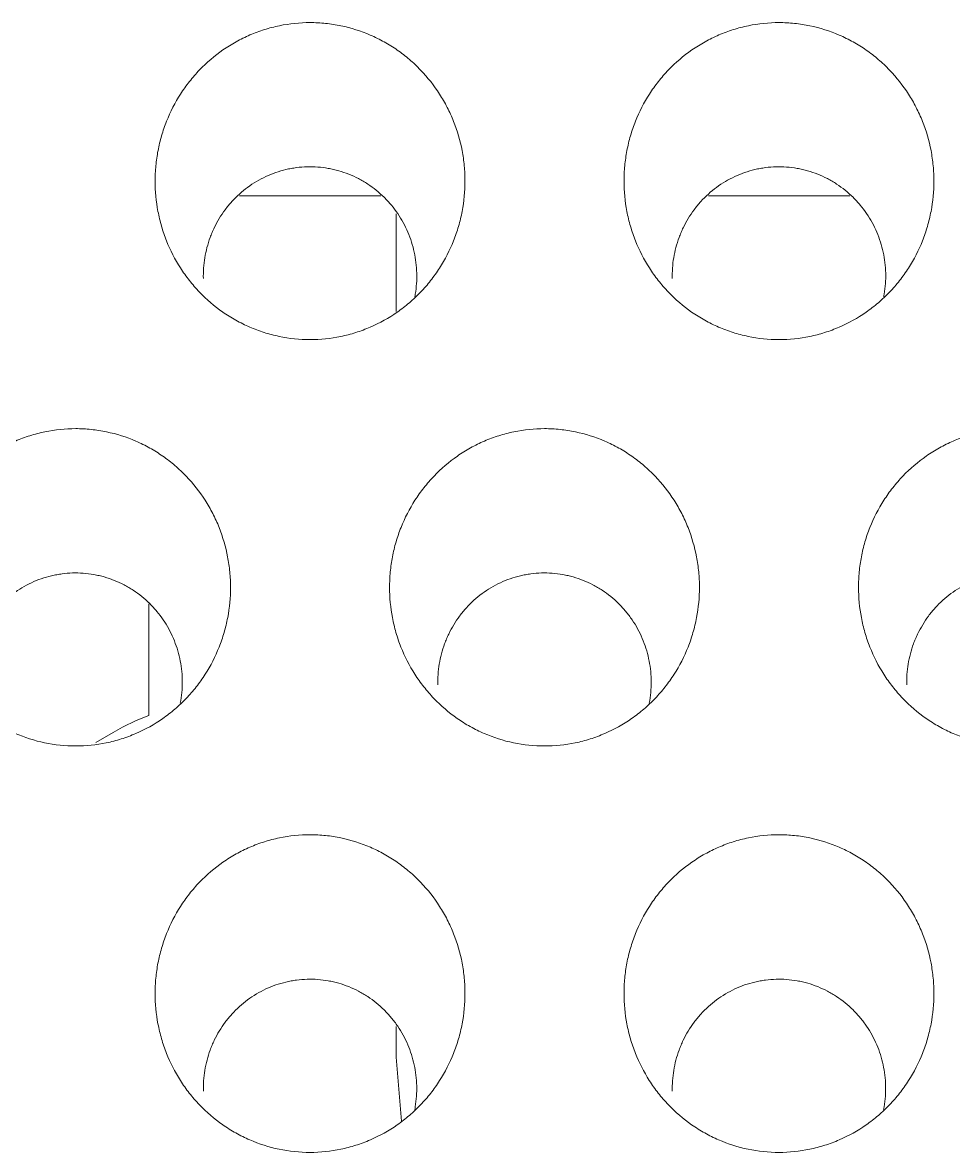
# Model space of a CAD drawing. Header units: inches. Extents: x 3778 to 56227, y -16914 to 35091.
# Drawn here: x 43040.71 to 43046.64, y -12648.33 to -12641.14 of the extents above; entities that cross this region are included whole.
import ezdxf

# ---------------------------------------------------------------- set-up
doc = ezdxf.new("R2010")
doc.units = ezdxf.units.IN
doc.header["$LTSCALE"] = 100
doc.header["$MEASUREMENT"] = 0
doc.layers.add('2-con', color=2, linetype='Continuous')
doc.layers.add('mark-B', color=2, linetype='Continuous', lineweight=20)

# ---------------------------------------------------------------- blocks, each defined once
blk = doc.blocks.new('무풍1WAY 대형')
at = {"layer": 'mark-B'}
for p, q in [((-359.0754, -430.819), (-359.0419, -431.2268)), ((-359.0419, -431.2268), (-359.0419, -431.4234)), ((-357.2387, -433.2948), (-357.128, -433.2305)), ((-357.4656, -433.4028), (-357.4656, -434.113)), ((-359.0419, -435.9761), (-359.0419, -436.5975))]:
    blk.add_line(p, q, dxfattribs=at)
blk.add_ellipse((-357.2126, -433.0697), major_axis=(-0.4878, -0.3363), ratio=0.297438, start_param=0.835702, end_param=1.316183, dxfattribs=at)
for points, knots in [([(-361.4808, -430.621), (-361.5473, -430.621), (-361.6126, -430.6278), (-361.7088, -430.6478), (-361.7406, -430.6561), (-361.7879, -430.671), (-361.8036, -430.6764), (-361.8346, -430.688), (-361.8498, -430.6942), (-361.9252, -430.7268), (-361.9822, -430.7587), (-362.0631, -430.815), (-362.0893, -430.8354), (-362.1392, -430.8781), (-362.1866, -430.923), (-362.2293, -430.9722), (-362.2595, -431.0107), (-362.2693, -431.0238), (-362.2883, -431.0505), (-362.2975, -431.0641), (-362.3418, -431.1333), (-362.3713, -431.1912), (-362.4072, -431.2817), (-362.4178, -431.3125), (-362.4315, -431.3595), (-362.4357, -431.3754), (-362.4433, -431.4073), (-362.4467, -431.4232), (-362.4619, -431.5031), (-362.468, -431.5675), (-362.468, -431.6487), (-362.4676, -431.6649), (-362.4661, -431.6975), (-362.4649, -431.7139), (-362.4603, -431.7628), (-362.4557, -431.795), (-362.4375, -431.8905), (-362.4194, -431.9527), (-362.3834, -432.0436), (-362.3697, -432.0737), (-362.34, -432.1318), (-362.3238, -432.16), (-362.2713, -432.242), (-362.2311, -432.2932), (-362.1742, -432.3527), (-362.1625, -432.3643), (-362.1386, -432.3868), (-362.1021, -432.4197), (-362.0377, -432.4696), (-361.9824, -432.5043), (-361.9394, -432.5283), (-361.9248, -432.536), (-361.8952, -432.5506), (-361.8801, -432.5576), (-361.8045, -432.5903), (-361.7421, -432.6101), (-361.6458, -432.6302), (-361.6132, -432.6353), (-361.5471, -432.6421), (-361.5142, -432.6438), (-361.4157, -432.6439), (-361.3505, -432.6373), (-361.2695, -432.6206), (-361.2533, -432.6168), (-361.2213, -432.6084), (-361.1738, -432.5947), (-361.0971, -432.5661), (-361.0383, -432.5372), (-360.9809, -432.5052), (-360.9527, -432.4876), (-360.8717, -432.4312), (-360.8222, -432.3888), (-360.7656, -432.3299), (-360.7546, -432.3178), (-360.7331, -432.293), (-360.7225, -432.2803), (-360.692, -432.2416), (-360.6731, -432.2149), (-360.6205, -432.1328), (-360.5908, -432.075), (-360.5605, -431.9989), (-360.5548, -431.9835), (-360.5442, -431.9525), (-360.5295, -431.9059), (-360.5105, -431.8271), (-360.5014, -431.7629), (-360.4968, -431.7144), (-360.4956, -431.6982), (-360.4941, -431.6655), (-360.4937, -431.6491), (-360.4937, -431.5674), (-360.4998, -431.5029), (-360.5179, -431.4075), (-360.5255, -431.3759), (-360.5391, -431.3288), (-360.5441, -431.3132), (-360.5547, -431.2822), (-360.5603, -431.2668), (-360.5904, -431.1911), (-360.6199, -431.1334), (-360.6724, -431.0511), (-360.6913, -431.0245), (-360.732, -430.9726), (-360.7535, -430.9479), (-360.8211, -430.8772), (-360.8705, -430.8347), (-360.9377, -430.7877), (-360.9515, -430.7786), (-360.9795, -430.761), (-360.9937, -430.7526), (-361.0368, -430.7285), (-361.0661, -430.714), (-361.1561, -430.675), (-361.2186, -430.655), (-361.3486, -430.6278), (-361.4144, -430.621), (-361.4808, -430.621)], [0, 0, 0, 0, 0.03125, 0.03125, 0.046875, 0.046875, 0.054687, 0.054687, 0.0625, 0.0625, 0.09375, 0.09375, 0.109375, 0.109375, 0.125, 0.140625, 0.140625, 0.148437, 0.148437, 0.15625, 0.15625, 0.1875, 0.1875, 0.203125, 0.203125, 0.210937, 0.210937, 0.21875, 0.21875, 0.25, 0.25, 0.257812, 0.257812, 0.265625, 0.265625, 0.28125, 0.28125, 0.3125, 0.3125, 0.328125, 0.328125, 0.34375, 0.34375, 0.375, 0.375, 0.382812, 0.382812, 0.390625, 0.40625, 0.421875, 0.421875, 0.429687, 0.429687, 0.4375, 0.4375, 0.46875, 0.46875, 0.484375, 0.484375, 0.5, 0.5, 0.53125, 0.53125, 0.539062, 0.539062, 0.546875, 0.5625, 0.578125, 0.578125, 0.59375, 0.59375, 0.625, 0.625, 0.632812, 0.632812, 0.640625, 0.640625, 0.65625, 0.65625, 0.6875, 0.6875, 0.695312, 0.695312, 0.703125, 0.71875, 0.734375, 0.734375, 0.742187, 0.742187, 0.75, 0.75, 0.78125, 0.78125, 0.796875, 0.796875, 0.804687, 0.804687, 0.8125, 0.8125, 0.84375, 0.84375, 0.859375, 0.859375, 0.875, 0.875, 0.90625, 0.90625, 0.914062, 0.914062, 0.921875, 0.921875, 0.9375, 0.9375, 0.96875, 0.96875, 1, 1, 1, 1]), ([(-358.4933, -430.621), (-358.5597, -430.621), (-358.625, -430.6278), (-358.7213, -430.6478), (-358.7531, -430.6561), (-358.8003, -430.671), (-358.816, -430.6764), (-358.847, -430.688), (-358.8623, -430.6942), (-358.9376, -430.7268), (-358.9947, -430.7587), (-359.0755, -430.815), (-359.1018, -430.8354), (-359.1516, -430.8781), (-359.199, -430.923), (-359.2417, -430.9722), (-359.272, -431.0107), (-359.2818, -431.0238), (-359.3007, -431.0505), (-359.31, -431.0641), (-359.3542, -431.1333), (-359.3838, -431.1912), (-359.4197, -431.2817), (-359.4302, -431.3125), (-359.4439, -431.3595), (-359.4481, -431.3754), (-359.4558, -431.4073), (-359.4592, -431.4232), (-359.4744, -431.5031), (-359.4804, -431.5675), (-359.4804, -431.6487), (-359.4801, -431.6649), (-359.4785, -431.6975), (-359.4774, -431.7139), (-359.4728, -431.7628), (-359.4682, -431.795), (-359.4499, -431.8905), (-359.4319, -431.9527), (-359.3958, -432.0436), (-359.3822, -432.0737), (-359.3524, -432.1318), (-359.3362, -432.16), (-359.2837, -432.242), (-359.2436, -432.2932), (-359.1866, -432.3527), (-359.1749, -432.3643), (-359.1511, -432.3868), (-359.1146, -432.4197), (-359.0502, -432.4696), (-358.9948, -432.5043), (-358.9519, -432.5283), (-358.9373, -432.536), (-358.9076, -432.5506), (-358.8926, -432.5576), (-358.8169, -432.5903), (-358.7546, -432.6101), (-358.6583, -432.6302), (-358.6257, -432.6353), (-358.5596, -432.6421), (-358.5267, -432.6438), (-358.4282, -432.6439), (-358.363, -432.6373), (-358.282, -432.6206), (-358.2658, -432.6168), (-358.2338, -432.6084), (-358.1863, -432.5947), (-358.1095, -432.5661), (-358.0508, -432.5372), (-357.9933, -432.5052), (-357.9651, -432.4876), (-357.8842, -432.4312), (-357.8347, -432.3888), (-357.7781, -432.3299), (-357.767, -432.3178), (-357.7455, -432.293), (-357.735, -432.2803), (-357.7045, -432.2416), (-357.6856, -432.2149), (-357.6329, -432.1328), (-357.6032, -432.075), (-357.573, -431.9989), (-357.5673, -431.9835), (-357.5567, -431.9525), (-357.5419, -431.9059), (-357.523, -431.8271), (-357.5138, -431.7629), (-357.5092, -431.7144), (-357.5081, -431.6982), (-357.5065, -431.6655), (-357.5061, -431.6491), (-357.5061, -431.5674), (-357.5122, -431.5029), (-357.5304, -431.4075), (-357.5379, -431.3759), (-357.5516, -431.3288), (-357.5565, -431.3132), (-357.5671, -431.2822), (-357.5728, -431.2668), (-357.6028, -431.1911), (-357.6324, -431.1334), (-357.6849, -431.0511), (-357.7038, -431.0245), (-357.7445, -430.9726), (-357.766, -430.9479), (-357.8336, -430.8772), (-357.883, -430.8347), (-357.9502, -430.7877), (-357.9639, -430.7786), (-357.9919, -430.761), (-358.0062, -430.7526), (-358.0492, -430.7285), (-358.0786, -430.714), (-358.1685, -430.675), (-358.231, -430.655), (-358.3611, -430.6278), (-358.4268, -430.621), (-358.4933, -430.621)], [0, 0, 0, 0, 0.03125, 0.03125, 0.046875, 0.046875, 0.054688, 0.054688, 0.0625, 0.0625, 0.09375, 0.09375, 0.109375, 0.109375, 0.125, 0.140625, 0.140625, 0.148438, 0.148438, 0.15625, 0.15625, 0.1875, 0.1875, 0.203125, 0.203125, 0.210938, 0.210938, 0.21875, 0.21875, 0.25, 0.25, 0.257813, 0.257813, 0.265625, 0.265625, 0.28125, 0.28125, 0.3125, 0.3125, 0.328125, 0.328125, 0.34375, 0.34375, 0.375, 0.375, 0.382813, 0.382813, 0.390625, 0.40625, 0.421875, 0.421875, 0.429688, 0.429688, 0.4375, 0.4375, 0.46875, 0.46875, 0.484375, 0.484375, 0.5, 0.5, 0.53125, 0.53125, 0.539063, 0.539063, 0.546875, 0.5625, 0.578125, 0.578125, 0.59375, 0.59375, 0.625, 0.625, 0.632813, 0.632813, 0.640625, 0.640625, 0.65625, 0.65625, 0.6875, 0.6875, 0.695313, 0.695313, 0.703125, 0.71875, 0.734375, 0.734375, 0.742188, 0.742188, 0.75, 0.75, 0.78125, 0.78125, 0.796875, 0.796875, 0.804688, 0.804688, 0.8125, 0.8125, 0.84375, 0.84375, 0.859375, 0.859375, 0.875, 0.875, 0.90625, 0.90625, 0.914063, 0.914063, 0.921875, 0.921875, 0.9375, 0.9375, 0.96875, 0.96875, 1, 1, 1, 1]), ([(-362.1479, -430.8933), (-362.1491, -430.8995), (-362.1502, -430.9057), (-362.1584, -430.956), (-362.1615, -431.0004), (-362.1598, -431.0678), (-362.1581, -431.0904), (-362.1528, -431.1349), (-362.1491, -431.157), (-362.1349, -431.2224), (-362.1213, -431.2651), (-362.0858, -431.3483), (-362.0643, -431.3876), (-362.0266, -431.4432), (-362.0131, -431.4612), (-361.9914, -431.4873), (-361.984, -431.4959), (-361.9687, -431.5126), (-361.9608, -431.5207), (-361.9207, -431.5604), (-361.8858, -431.5887), (-361.8386, -431.6197), (-361.829, -431.6257), (-361.8094, -431.6372), (-361.7994, -431.6428), (-361.7692, -431.6585), (-361.7281, -431.6774), (-361.6748, -431.6956), (-361.6419, -431.7042), (-361.6197, -431.7093), (-361.6085, -431.7116), (-361.5523, -431.7216), (-361.5072, -431.7249), (-361.4395, -431.723), (-361.4169, -431.7212), (-361.383, -431.7167), (-361.3716, -431.7149), (-361.3493, -431.7108), (-361.3382, -431.7085), (-361.2831, -431.6954), (-361.2406, -431.6806), (-361.179, -431.6519), (-361.1588, -431.6412), (-361.1198, -431.618), (-361.1011, -431.6055), (-361.0469, -431.5655), (-361.0136, -431.5354), (-360.9755, -431.4934), (-360.9681, -431.4848), (-360.9537, -431.4674), (-360.9468, -431.4585), (-360.9267, -431.4315), (-360.9018, -431.3943), (-360.8753, -431.3452), (-360.8614, -431.3144), (-360.8526, -431.2937), (-360.8485, -431.2831), (-360.8291, -431.2303), (-360.8066, -431.1442), (-360.8002, -431.0554), (-360.8013, -431.0102)], [0, 0, 0, 0, 0.008227, 0.008227, 0.066566, 0.066566, 0.095736, 0.095736, 0.124906, 0.124906, 0.183246, 0.183246, 0.241585, 0.241585, 0.270755, 0.270755, 0.28534, 0.28534, 0.299925, 0.299925, 0.358264, 0.358264, 0.372849, 0.372849, 0.387434, 0.387434, 0.416604, 0.445774, 0.460359, 0.460359, 0.474944, 0.474944, 0.533283, 0.533283, 0.562453, 0.562453, 0.577038, 0.577038, 0.591623, 0.591623, 0.649962, 0.649962, 0.679132, 0.679132, 0.708302, 0.708302, 0.766642, 0.766642, 0.781226, 0.781226, 0.795811, 0.795811, 0.824981, 0.854151, 0.868736, 0.868736, 0.883321, 0.883321, 0.94166, 1, 1, 1, 1]), ([(-359.1603, -430.8933), (-359.1615, -430.8995), (-359.1626, -430.9057), (-359.1709, -430.956), (-359.1739, -431.0004), (-359.1722, -431.0678), (-359.1706, -431.0904), (-359.1652, -431.1349), (-359.1615, -431.157), (-359.1473, -431.2224), (-359.1338, -431.2651), (-359.0982, -431.3483), (-359.0767, -431.3876), (-359.039, -431.4432), (-359.0255, -431.4612), (-359.0039, -431.4873), (-358.9964, -431.4959), (-358.9811, -431.5126), (-358.9733, -431.5207), (-358.9332, -431.5604), (-358.8983, -431.5887), (-358.8511, -431.6197), (-358.8414, -431.6257), (-358.8218, -431.6372), (-358.8118, -431.6428), (-358.7816, -431.6585), (-358.7406, -431.6774), (-358.6872, -431.6956), (-358.6543, -431.7042), (-358.6322, -431.7093), (-358.621, -431.7116), (-358.5647, -431.7216), (-358.5197, -431.7249), (-358.4519, -431.723), (-358.4293, -431.7212), (-358.3954, -431.7167), (-358.3841, -431.7149), (-358.3617, -431.7108), (-358.3506, -431.7085), (-358.2956, -431.6954), (-358.2531, -431.6806), (-358.1915, -431.6519), (-358.1712, -431.6412), (-358.1323, -431.618), (-358.1135, -431.6055), (-358.0594, -431.5655), (-358.0261, -431.5354), (-357.988, -431.4934), (-357.9805, -431.4848), (-357.9662, -431.4674), (-357.9593, -431.4585), (-357.9392, -431.4315), (-357.9143, -431.3943), (-357.8877, -431.3452), (-357.8738, -431.3144), (-357.8651, -431.2937), (-357.8609, -431.2831), (-357.8415, -431.2303), (-357.819, -431.1442), (-357.8127, -431.0554), (-357.8137, -431.0102)], [0, 0, 0, 0, 0.008227, 0.008227, 0.066566, 0.066566, 0.095736, 0.095736, 0.124906, 0.124906, 0.183246, 0.183246, 0.241585, 0.241585, 0.270755, 0.270755, 0.28534, 0.28534, 0.299925, 0.299925, 0.358264, 0.358264, 0.372849, 0.372849, 0.387434, 0.387434, 0.416604, 0.445774, 0.460359, 0.460359, 0.474944, 0.474944, 0.533283, 0.533283, 0.562453, 0.562453, 0.577038, 0.577038, 0.591623, 0.591623, 0.649962, 0.649962, 0.679132, 0.679132, 0.708302, 0.708302, 0.766642, 0.766642, 0.781226, 0.781226, 0.795811, 0.795811, 0.824981, 0.854151, 0.868736, 0.868736, 0.883321, 0.883321, 0.94166, 1, 1, 1, 1]), ([(-362.9746, -433.2088), (-363.041, -433.2088), (-363.1063, -433.2156), (-363.2025, -433.2355), (-363.2343, -433.2438), (-363.2815, -433.2587), (-363.2973, -433.2641), (-363.3282, -433.2757), (-363.3435, -433.2819), (-363.4188, -433.3144), (-363.4759, -433.3462), (-363.5567, -433.4025), (-363.5829, -433.4228), (-363.6328, -433.4655), (-363.6802, -433.5104), (-363.7229, -433.5595), (-363.7532, -433.5979), (-363.763, -433.611), (-363.7819, -433.6377), (-363.7912, -433.6513), (-363.8355, -433.7204), (-363.865, -433.7783), (-363.9009, -433.8687), (-363.9115, -433.8994), (-363.9252, -433.9465), (-363.9294, -433.9623), (-363.937, -433.9941), (-363.9405, -434.0101), (-363.9557, -434.0899), (-363.9617, -434.1543), (-363.9617, -434.2354), (-363.9614, -434.2516), (-363.9598, -434.2842), (-363.9587, -434.3005), (-363.954, -434.3494), (-363.9494, -434.3816), (-363.9312, -434.477), (-363.9132, -434.5391), (-363.8771, -434.63), (-363.8634, -434.6601), (-363.8336, -434.7181), (-363.8174, -434.7463), (-363.7649, -434.8281), (-363.7248, -434.8793), (-363.6678, -434.9387), (-363.6561, -434.9503), (-363.6323, -434.9729), (-363.5958, -435.0057), (-363.5314, -435.0555), (-363.476, -435.0901), (-363.433, -435.1141), (-363.4185, -435.1218), (-363.3888, -435.1364), (-363.3738, -435.1434), (-363.2982, -435.1761), (-363.2358, -435.1958), (-363.1395, -435.2159), (-363.107, -435.2209), (-363.0409, -435.2278), (-363.008, -435.2295), (-362.9095, -435.2295), (-362.8443, -435.2229), (-362.7634, -435.2062), (-362.7472, -435.2025), (-362.7152, -435.1941), (-362.6677, -435.1805), (-362.591, -435.1519), (-362.5322, -435.123), (-362.4748, -435.0911), (-362.4466, -435.0735), (-362.3657, -435.0172), (-362.3161, -434.9748), (-362.2595, -434.916), (-362.2485, -434.9039), (-362.227, -434.8792), (-362.2164, -434.8665), (-362.1859, -434.8278), (-362.167, -434.8012), (-362.1143, -434.7191), (-362.0846, -434.6613), (-362.0544, -434.5853), (-362.0487, -434.5699), (-362.0381, -434.539), (-362.0233, -434.4924), (-362.0044, -434.4136), (-361.9952, -434.3496), (-361.9906, -434.3011), (-361.9894, -434.2848), (-361.9879, -434.2522), (-361.9875, -434.2358), (-361.9875, -434.1541), (-361.9936, -434.0897), (-362.0117, -433.9944), (-362.0193, -433.9628), (-362.0329, -433.9158), (-362.0379, -433.9001), (-362.0485, -433.8691), (-362.0542, -433.8538), (-362.0842, -433.7782), (-362.1138, -433.7205), (-362.1663, -433.6384), (-362.1852, -433.6117), (-362.2259, -433.5599), (-362.2474, -433.5352), (-362.3151, -433.4646), (-362.3644, -433.4222), (-362.4317, -433.3752), (-362.4454, -433.3661), (-362.4734, -433.3486), (-362.4876, -433.3402), (-362.5307, -433.3161), (-362.56, -433.3016), (-362.65, -433.2627), (-362.7124, -433.2427), (-362.8424, -433.2156), (-362.9082, -433.2088), (-362.9746, -433.2088)], [0, 0, 0, 0, 0.03125, 0.03125, 0.046875, 0.046875, 0.054688, 0.054688, 0.0625, 0.0625, 0.09375, 0.09375, 0.109375, 0.109375, 0.125, 0.140625, 0.140625, 0.148438, 0.148438, 0.15625, 0.15625, 0.1875, 0.1875, 0.203125, 0.203125, 0.210938, 0.210938, 0.21875, 0.21875, 0.25, 0.25, 0.257813, 0.257813, 0.265625, 0.265625, 0.28125, 0.28125, 0.3125, 0.3125, 0.328125, 0.328125, 0.34375, 0.34375, 0.375, 0.375, 0.382813, 0.382813, 0.390625, 0.40625, 0.421875, 0.421875, 0.429688, 0.429688, 0.4375, 0.4375, 0.46875, 0.46875, 0.484375, 0.484375, 0.5, 0.5, 0.53125, 0.53125, 0.539063, 0.539063, 0.546875, 0.5625, 0.578125, 0.578125, 0.59375, 0.59375, 0.625, 0.625, 0.632813, 0.632813, 0.640625, 0.640625, 0.65625, 0.65625, 0.6875, 0.6875, 0.695313, 0.695313, 0.703125, 0.71875, 0.734375, 0.734375, 0.742188, 0.742188, 0.75, 0.75, 0.78125, 0.78125, 0.796875, 0.796875, 0.804688, 0.804688, 0.8125, 0.8125, 0.84375, 0.84375, 0.859375, 0.859375, 0.875, 0.875, 0.90625, 0.90625, 0.914063, 0.914063, 0.921875, 0.921875, 0.9375, 0.9375, 0.96875, 0.96875, 1, 1, 1, 1]), ([(-359.9871, -433.2088), (-360.0535, -433.2088), (-360.1188, -433.2156), (-360.215, -433.2355), (-360.2468, -433.2438), (-360.294, -433.2587), (-360.3097, -433.2641), (-360.3407, -433.2757), (-360.3559, -433.2819), (-360.4313, -433.3144), (-360.4883, -433.3462), (-360.5691, -433.4025), (-360.5954, -433.4228), (-360.6452, -433.4655), (-360.6927, -433.5104), (-360.7354, -433.5595), (-360.7656, -433.5979), (-360.7754, -433.611), (-360.7944, -433.6377), (-360.8036, -433.6513), (-360.8479, -433.7204), (-360.8775, -433.7783), (-360.9134, -433.8687), (-360.9239, -433.8994), (-360.9376, -433.9465), (-360.9419, -433.9623), (-360.9495, -433.9941), (-360.9529, -434.0101), (-360.9681, -434.0899), (-360.9742, -434.1543), (-360.9742, -434.2354), (-360.9738, -434.2516), (-360.9723, -434.2842), (-360.9711, -434.3005), (-360.9665, -434.3494), (-360.9619, -434.3816), (-360.9436, -434.477), (-360.9256, -434.5391), (-360.8895, -434.63), (-360.8759, -434.6601), (-360.8461, -434.7181), (-360.8299, -434.7463), (-360.7774, -434.8281), (-360.7372, -434.8793), (-360.6803, -434.9387), (-360.6686, -434.9503), (-360.6447, -434.9729), (-360.6082, -435.0057), (-360.5438, -435.0555), (-360.4885, -435.0901), (-360.4455, -435.1141), (-360.4309, -435.1218), (-360.4013, -435.1364), (-360.3862, -435.1434), (-360.3106, -435.1761), (-360.2483, -435.1958), (-360.152, -435.2159), (-360.1194, -435.2209), (-360.0533, -435.2278), (-360.0204, -435.2295), (-359.922, -435.2295), (-359.8568, -435.2229), (-359.7758, -435.2062), (-359.7596, -435.2025), (-359.7276, -435.1941), (-359.6801, -435.1805), (-359.6034, -435.1519), (-359.5447, -435.123), (-359.4872, -435.0911), (-359.459, -435.0735), (-359.3781, -435.0172), (-359.3286, -434.9748), (-359.272, -434.916), (-359.261, -434.9039), (-359.2394, -434.8792), (-359.2289, -434.8665), (-359.1984, -434.8278), (-359.1794, -434.8012), (-359.1268, -434.7191), (-359.0971, -434.6613), (-359.0668, -434.5853), (-359.0611, -434.5699), (-359.0505, -434.539), (-359.0357, -434.4924), (-359.0168, -434.4136), (-359.0076, -434.3496), (-359.003, -434.3011), (-359.0019, -434.2848), (-359.0003, -434.2522), (-358.9999, -434.2358), (-358.9999, -434.1541), (-359.006, -434.0897), (-359.0242, -433.9944), (-359.0317, -433.9628), (-359.0454, -433.9158), (-359.0503, -433.9001), (-359.061, -433.8691), (-359.0666, -433.8538), (-359.0967, -433.7782), (-359.1262, -433.7205), (-359.1788, -433.6384), (-359.1977, -433.6117), (-359.2384, -433.5599), (-359.2599, -433.5352), (-359.3275, -433.4646), (-359.3769, -433.4222), (-359.4441, -433.3752), (-359.4578, -433.3661), (-359.4859, -433.3486), (-359.5001, -433.3402), (-359.5432, -433.3161), (-359.5725, -433.3016), (-359.6624, -433.2627), (-359.7249, -433.2427), (-359.8549, -433.2156), (-359.9206, -433.2088), (-359.9871, -433.2088)], [0, 0, 0, 0, 0.03125, 0.03125, 0.046875, 0.046875, 0.054687, 0.054687, 0.0625, 0.0625, 0.09375, 0.09375, 0.109375, 0.109375, 0.125, 0.140625, 0.140625, 0.148437, 0.148437, 0.15625, 0.15625, 0.1875, 0.1875, 0.203125, 0.203125, 0.210937, 0.210937, 0.21875, 0.21875, 0.25, 0.25, 0.257812, 0.257812, 0.265625, 0.265625, 0.28125, 0.28125, 0.3125, 0.3125, 0.328125, 0.328125, 0.34375, 0.34375, 0.375, 0.375, 0.382812, 0.382812, 0.390625, 0.40625, 0.421875, 0.421875, 0.429687, 0.429687, 0.4375, 0.4375, 0.46875, 0.46875, 0.484375, 0.484375, 0.5, 0.5, 0.53125, 0.53125, 0.539062, 0.539062, 0.546875, 0.5625, 0.578125, 0.578125, 0.59375, 0.59375, 0.625, 0.625, 0.632812, 0.632812, 0.640625, 0.640625, 0.65625, 0.65625, 0.6875, 0.6875, 0.695312, 0.695312, 0.703125, 0.71875, 0.734375, 0.734375, 0.742187, 0.742187, 0.75, 0.75, 0.78125, 0.78125, 0.796875, 0.796875, 0.804687, 0.804687, 0.8125, 0.8125, 0.84375, 0.84375, 0.859375, 0.859375, 0.875, 0.875, 0.90625, 0.90625, 0.914062, 0.914062, 0.921875, 0.921875, 0.9375, 0.9375, 0.96875, 0.96875, 1, 1, 1, 1]), ([(-356.9995, -433.2088), (-357.0659, -433.2088), (-357.1312, -433.2156), (-357.2274, -433.2355), (-357.2592, -433.2438), (-357.3064, -433.2587), (-357.3222, -433.2641), (-357.3531, -433.2757), (-357.3684, -433.2819), (-357.4437, -433.3144), (-357.5008, -433.3462), (-357.5816, -433.4025), (-357.6078, -433.4228), (-357.6577, -433.4655), (-357.7051, -433.5104), (-357.7478, -433.5595), (-357.7781, -433.5979), (-357.7879, -433.611), (-357.8069, -433.6377), (-357.8161, -433.6513), (-357.8604, -433.7204), (-357.8899, -433.7783), (-357.9258, -433.8687), (-357.9364, -433.8994), (-357.9501, -433.9465), (-357.9543, -433.9623), (-357.9619, -433.9941), (-357.9654, -434.0101), (-357.9806, -434.0899), (-357.9866, -434.1543), (-357.9866, -434.2354), (-357.9863, -434.2516), (-357.9847, -434.2842), (-357.9836, -434.3005), (-357.9789, -434.3494), (-357.9743, -434.3816), (-357.9561, -434.477), (-357.9381, -434.5391), (-357.902, -434.63), (-357.8883, -434.6601), (-357.8585, -434.7181), (-357.8423, -434.7463), (-357.7898, -434.8281), (-357.7497, -434.8793), (-357.6927, -434.9387), (-357.681, -434.9503), (-357.6572, -434.9729), (-357.6207, -435.0057), (-357.5563, -435.0555), (-357.5009, -435.0901), (-357.4579, -435.1141), (-357.4434, -435.1218), (-357.4137, -435.1364), (-357.3987, -435.1434), (-357.3231, -435.1761), (-357.2607, -435.1958), (-357.1644, -435.2159), (-357.1319, -435.2209), (-357.0658, -435.2278), (-357.0329, -435.2295), (-356.9344, -435.2295), (-356.8692, -435.2229), (-356.7883, -435.2062), (-356.7721, -435.2025), (-356.7401, -435.1941), (-356.6926, -435.1805), (-356.6159, -435.1519), (-356.5571, -435.123), (-356.4997, -435.0911), (-356.4715, -435.0735), (-356.3906, -435.0172), (-356.341, -434.9748), (-356.2845, -434.916), (-356.2734, -434.9039), (-356.2519, -434.8792), (-356.2413, -434.8665), (-356.2108, -434.8278), (-356.1919, -434.8012), (-356.1392, -434.7191), (-356.1096, -434.6613), (-356.0793, -434.5853), (-356.0736, -434.5699), (-356.063, -434.539), (-356.0482, -434.4924), (-356.0293, -434.4136), (-356.0201, -434.3496), (-356.0155, -434.3011), (-356.0143, -434.2848), (-356.0128, -434.2522), (-356.0124, -434.2358), (-356.0124, -434.1541), (-356.0185, -434.0897), (-356.0366, -433.9944), (-356.0442, -433.9628), (-356.0578, -433.9158), (-356.0628, -433.9001), (-356.0734, -433.8691), (-356.0791, -433.8538), (-356.1091, -433.7782), (-356.1387, -433.7205), (-356.1912, -433.6384), (-356.2101, -433.6117), (-356.2509, -433.5599), (-356.2723, -433.5352), (-356.34, -433.4646), (-356.3893, -433.4222), (-356.4566, -433.3752), (-356.4703, -433.3661), (-356.4983, -433.3486), (-356.5125, -433.3402), (-356.5556, -433.3161), (-356.585, -433.3016), (-356.6749, -433.2627), (-356.7373, -433.2427), (-356.8673, -433.2156), (-356.9331, -433.2088), (-356.9995, -433.2088)], [0, 0, 0, 0, 0.03125, 0.03125, 0.046875, 0.046875, 0.054687, 0.054687, 0.0625, 0.0625, 0.09375, 0.09375, 0.109375, 0.109375, 0.125, 0.140625, 0.140625, 0.148437, 0.148437, 0.15625, 0.15625, 0.1875, 0.1875, 0.203125, 0.203125, 0.210937, 0.210937, 0.21875, 0.21875, 0.25, 0.25, 0.257812, 0.257812, 0.265625, 0.265625, 0.28125, 0.28125, 0.3125, 0.3125, 0.328125, 0.328125, 0.34375, 0.34375, 0.375, 0.375, 0.382812, 0.382812, 0.390625, 0.40625, 0.421875, 0.421875, 0.429687, 0.429687, 0.4375, 0.4375, 0.46875, 0.46875, 0.484375, 0.484375, 0.5, 0.5, 0.53125, 0.53125, 0.539062, 0.539062, 0.546875, 0.5625, 0.578125, 0.578125, 0.59375, 0.59375, 0.625, 0.625, 0.632812, 0.632812, 0.640625, 0.640625, 0.65625, 0.65625, 0.6875, 0.6875, 0.695312, 0.695312, 0.703125, 0.71875, 0.734375, 0.734375, 0.742187, 0.742187, 0.75, 0.75, 0.78125, 0.78125, 0.796875, 0.796875, 0.804687, 0.804687, 0.8125, 0.8125, 0.84375, 0.84375, 0.859375, 0.859375, 0.875, 0.875, 0.90625, 0.90625, 0.914062, 0.914062, 0.921875, 0.921875, 0.9375, 0.9375, 0.96875, 0.96875, 1, 1, 1, 1]), ([(-363.6419, -433.481), (-363.643, -433.4871), (-363.6441, -433.4932), (-363.6524, -433.5433), (-363.6554, -433.5878), (-363.6537, -433.6551), (-363.6521, -433.6777), (-363.6467, -433.7222), (-363.643, -433.7442), (-363.6288, -433.8096), (-363.6152, -433.8523), (-363.5796, -433.9354), (-363.5581, -433.9747), (-363.5204, -434.0303), (-363.5069, -434.0483), (-363.4852, -434.0743), (-363.4778, -434.0829), (-363.4624, -434.0996), (-363.4546, -434.1077), (-363.4145, -434.1473), (-363.3796, -434.1756), (-363.3323, -434.2066), (-363.3227, -434.2126), (-363.3031, -434.2241), (-363.2931, -434.2297), (-363.2629, -434.2454), (-363.2218, -434.2642), (-363.1685, -434.2824), (-363.1356, -434.2909), (-363.1134, -434.2961), (-363.1022, -434.2983), (-363.046, -434.3083), (-363.0009, -434.3116), (-362.9332, -434.3097), (-362.9106, -434.3079), (-362.8767, -434.3035), (-362.8654, -434.3017), (-362.843, -434.2976), (-362.8319, -434.2952), (-362.7769, -434.2821), (-362.7344, -434.2674), (-362.6728, -434.2387), (-362.6525, -434.228), (-362.6136, -434.2049), (-362.5948, -434.1924), (-362.5407, -434.1524), (-362.5073, -434.1223), (-362.4692, -434.0804), (-362.4618, -434.0718), (-362.4474, -434.0543), (-362.4405, -434.0455), (-362.4204, -434.0185), (-362.3955, -433.9814), (-362.3689, -433.9323), (-362.355, -433.9015), (-362.3462, -433.8808), (-362.3421, -433.8702), (-362.3227, -433.8174), (-362.3002, -433.7314), (-362.2938, -433.6426), (-362.2949, -433.5975)], [0, 0, 0, 0, 0.00808, 0.00808, 0.066428, 0.066428, 0.095603, 0.095603, 0.124777, 0.124777, 0.183125, 0.183125, 0.241473, 0.241473, 0.270647, 0.270647, 0.285234, 0.285234, 0.299821, 0.299821, 0.35817, 0.35817, 0.372757, 0.372757, 0.387344, 0.387344, 0.416518, 0.445692, 0.460279, 0.460279, 0.474866, 0.474866, 0.533214, 0.533214, 0.562388, 0.562388, 0.576975, 0.576975, 0.591562, 0.591562, 0.649911, 0.649911, 0.679085, 0.679085, 0.708259, 0.708259, 0.766607, 0.766607, 0.781194, 0.781194, 0.795781, 0.795781, 0.824955, 0.854129, 0.868716, 0.868716, 0.883304, 0.883304, 0.941652, 1, 1, 1, 1]), ([(-360.6543, -433.481), (-360.6555, -433.4871), (-360.6566, -433.4932), (-360.6648, -433.5433), (-360.6679, -433.5878), (-360.6662, -433.6551), (-360.6645, -433.6777), (-360.6592, -433.7222), (-360.6554, -433.7442), (-360.6412, -433.8096), (-360.6277, -433.8523), (-360.5921, -433.9354), (-360.5706, -433.9747), (-360.5329, -434.0303), (-360.5194, -434.0483), (-360.4977, -434.0743), (-360.4902, -434.0829), (-360.4749, -434.0996), (-360.467, -434.1077), (-360.4269, -434.1473), (-360.392, -434.1756), (-360.3448, -434.2066), (-360.3352, -434.2126), (-360.3156, -434.2241), (-360.3056, -434.2297), (-360.2754, -434.2454), (-360.2343, -434.2642), (-360.1809, -434.2824), (-360.148, -434.2909), (-360.1259, -434.2961), (-360.1147, -434.2983), (-360.0585, -434.3083), (-360.0134, -434.3116), (-359.9457, -434.3097), (-359.9231, -434.3079), (-359.8892, -434.3035), (-359.8778, -434.3017), (-359.8555, -434.2976), (-359.8444, -434.2952), (-359.7893, -434.2821), (-359.7468, -434.2674), (-359.6852, -434.2387), (-359.665, -434.228), (-359.626, -434.2049), (-359.6073, -434.1924), (-359.5531, -434.1524), (-359.5198, -434.1223), (-359.4817, -434.0804), (-359.4742, -434.0718), (-359.4599, -434.0543), (-359.4529, -434.0455), (-359.4329, -434.0185), (-359.4079, -433.9814), (-359.3813, -433.9323), (-359.3675, -433.9015), (-359.3587, -433.8808), (-359.3545, -433.8702), (-359.3351, -433.8174), (-359.3126, -433.7314), (-359.3063, -433.6426), (-359.3073, -433.5975)], [0, 0, 0, 0, 0.00808, 0.00808, 0.066428, 0.066428, 0.095603, 0.095603, 0.124777, 0.124777, 0.183125, 0.183125, 0.241473, 0.241473, 0.270647, 0.270647, 0.285234, 0.285234, 0.299821, 0.299821, 0.35817, 0.35817, 0.372757, 0.372757, 0.387344, 0.387344, 0.416518, 0.445692, 0.460279, 0.460279, 0.474866, 0.474866, 0.533214, 0.533214, 0.562388, 0.562388, 0.576975, 0.576975, 0.591562, 0.591562, 0.649911, 0.649911, 0.679085, 0.679085, 0.708259, 0.708259, 0.766607, 0.766607, 0.781194, 0.781194, 0.795781, 0.795781, 0.824955, 0.854129, 0.868716, 0.868716, 0.883304, 0.883304, 0.941652, 1, 1, 1, 1]), ([(-357.6668, -433.481), (-357.6679, -433.4871), (-357.669, -433.4932), (-357.6773, -433.5433), (-357.6803, -433.5878), (-357.6786, -433.6551), (-357.677, -433.6777), (-357.6716, -433.7222), (-357.6679, -433.7442), (-357.6537, -433.8096), (-357.6401, -433.8523), (-357.6045, -433.9354), (-357.583, -433.9747), (-357.5453, -434.0303), (-357.5318, -434.0483), (-357.5102, -434.0743), (-357.5027, -434.0829), (-357.4873, -434.0996), (-357.4795, -434.1077), (-357.4394, -434.1473), (-357.4045, -434.1756), (-357.3573, -434.2066), (-357.3476, -434.2126), (-357.328, -434.2241), (-357.318, -434.2297), (-357.2878, -434.2454), (-357.2467, -434.2642), (-357.1934, -434.2824), (-357.1605, -434.2909), (-357.1383, -434.2961), (-357.1271, -434.2983), (-357.0709, -434.3083), (-357.0258, -434.3116), (-356.9581, -434.3097), (-356.9355, -434.3079), (-356.9016, -434.3035), (-356.8903, -434.3017), (-356.8679, -434.2976), (-356.8568, -434.2952), (-356.8018, -434.2821), (-356.7593, -434.2674), (-356.6977, -434.2387), (-356.6774, -434.228), (-356.6385, -434.2049), (-356.6197, -434.1924), (-356.5656, -434.1524), (-356.5322, -434.1223), (-356.4941, -434.0804), (-356.4867, -434.0718), (-356.4723, -434.0543), (-356.4654, -434.0455), (-356.4453, -434.0185), (-356.4204, -433.9814), (-356.3938, -433.9323), (-356.3799, -433.9015), (-356.3711, -433.8808), (-356.367, -433.8702), (-356.3476, -433.8174), (-356.3251, -433.7314), (-356.3187, -433.6426), (-356.3198, -433.5975)], [0, 0, 0, 0, 0.00808, 0.00808, 0.066428, 0.066428, 0.095603, 0.095603, 0.124777, 0.124777, 0.183125, 0.183125, 0.241473, 0.241473, 0.270647, 0.270647, 0.285234, 0.285234, 0.299821, 0.299821, 0.35817, 0.35817, 0.372757, 0.372757, 0.387344, 0.387344, 0.416518, 0.445692, 0.460279, 0.460279, 0.474866, 0.474866, 0.533214, 0.533214, 0.562388, 0.562388, 0.576975, 0.576975, 0.591562, 0.591562, 0.649911, 0.649911, 0.679085, 0.679085, 0.708259, 0.708259, 0.766607, 0.766607, 0.781194, 0.781194, 0.795781, 0.795781, 0.824955, 0.854129, 0.868716, 0.868716, 0.883304, 0.883304, 0.941652, 1, 1, 1, 1]), ([(-361.4808, -435.7965), (-361.5472, -435.7965), (-361.6125, -435.8032), (-361.7087, -435.8232), (-361.7404, -435.8314), (-361.7877, -435.8463), (-361.8034, -435.8517), (-361.8343, -435.8633), (-361.8496, -435.8694), (-361.9249, -435.9019), (-361.982, -435.9337), (-362.0628, -435.9899), (-362.089, -436.0102), (-362.1389, -436.0528), (-362.1863, -436.0976), (-362.229, -436.1467), (-362.2593, -436.1851), (-362.2691, -436.1981), (-362.2881, -436.2248), (-362.2973, -436.2384), (-362.3416, -436.3075), (-362.3711, -436.3653), (-362.4071, -436.4556), (-362.4177, -436.4863), (-362.4314, -436.5333), (-362.4356, -436.5491), (-362.4432, -436.5809), (-362.4466, -436.5968), (-362.4619, -436.6766), (-362.4679, -436.7409), (-362.4679, -436.822), (-362.4676, -436.8382), (-362.466, -436.8707), (-362.4649, -436.8871), (-362.4602, -436.9359), (-362.4556, -436.9681), (-362.4374, -437.0634), (-362.4193, -437.1255), (-362.3832, -437.2163), (-362.3696, -437.2463), (-362.3398, -437.3043), (-362.3236, -437.3324), (-362.271, -437.4142), (-362.2309, -437.4654), (-362.1739, -437.5247), (-362.1622, -437.5363), (-362.1383, -437.5588), (-362.1018, -437.5916), (-362.0374, -437.6413), (-361.9821, -437.6759), (-361.9391, -437.6999), (-361.9246, -437.7075), (-361.8949, -437.7221), (-361.8799, -437.7291), (-361.8043, -437.7617), (-361.7419, -437.7814), (-361.6457, -437.8014), (-361.6131, -437.8065), (-361.5471, -437.8133), (-361.5142, -437.815), (-361.4158, -437.8151), (-361.3506, -437.8085), (-361.2697, -437.7918), (-361.2535, -437.7881), (-361.2215, -437.7797), (-361.174, -437.7661), (-361.0973, -437.7376), (-361.0386, -437.7087), (-360.9811, -437.6769), (-360.9529, -437.6593), (-360.872, -437.6031), (-360.8225, -437.5608), (-360.7659, -437.502), (-360.7549, -437.4899), (-360.7333, -437.4652), (-360.7228, -437.4525), (-360.6923, -437.4139), (-360.6733, -437.3873), (-360.6206, -437.3053), (-360.591, -437.2476), (-360.5607, -437.1717), (-360.555, -437.1563), (-360.5443, -437.1254), (-360.5296, -437.0788), (-360.5106, -437.0001), (-360.5015, -436.9361), (-360.4968, -436.8876), (-360.4957, -436.8714), (-360.4941, -436.8388), (-360.4937, -436.8224), (-360.4937, -436.7408), (-360.4999, -436.6764), (-360.518, -436.5811), (-360.5256, -436.5496), (-360.5392, -436.5026), (-360.5442, -436.487), (-360.5548, -436.456), (-360.5605, -436.4407), (-360.5905, -436.3651), (-360.6201, -436.3075), (-360.6727, -436.2255), (-360.6916, -436.1988), (-360.7323, -436.1471), (-360.7538, -436.1224), (-360.8214, -436.0519), (-360.8708, -436.0096), (-360.9515, -435.9533), (-360.9796, -435.9357), (-361.0371, -435.9036), (-361.0957, -435.8747), (-361.1569, -435.8518), (-361.2194, -435.832), (-361.2512, -435.8236), (-361.3487, -435.8033), (-361.4144, -435.7965), (-361.4808, -435.7965)], [0, 0, 0, 0, 0.03125, 0.03125, 0.046875, 0.046875, 0.054687, 0.054687, 0.0625, 0.0625, 0.09375, 0.09375, 0.109375, 0.109375, 0.125, 0.140625, 0.140625, 0.148438, 0.148438, 0.15625, 0.15625, 0.1875, 0.1875, 0.203125, 0.203125, 0.210938, 0.210938, 0.21875, 0.21875, 0.25, 0.25, 0.257813, 0.257813, 0.265625, 0.265625, 0.28125, 0.28125, 0.3125, 0.3125, 0.328125, 0.328125, 0.34375, 0.34375, 0.375, 0.375, 0.382813, 0.382813, 0.390625, 0.40625, 0.421875, 0.421875, 0.429688, 0.429688, 0.4375, 0.4375, 0.46875, 0.46875, 0.484375, 0.484375, 0.5, 0.5, 0.53125, 0.53125, 0.539063, 0.539063, 0.546875, 0.5625, 0.578125, 0.578125, 0.59375, 0.59375, 0.625, 0.625, 0.632813, 0.632813, 0.640625, 0.640625, 0.65625, 0.65625, 0.6875, 0.6875, 0.695313, 0.695313, 0.703125, 0.71875, 0.734375, 0.734375, 0.742188, 0.742188, 0.75, 0.75, 0.78125, 0.78125, 0.796875, 0.796875, 0.804688, 0.804688, 0.8125, 0.8125, 0.84375, 0.84375, 0.859375, 0.859375, 0.875, 0.875, 0.90625, 0.90625, 0.921875, 0.921875, 0.9375, 0.953125, 0.953125, 0.96875, 0.96875, 1, 1, 1, 1]), ([(-358.4933, -435.7965), (-358.5597, -435.7965), (-358.6249, -435.8032), (-358.7211, -435.8232), (-358.7529, -435.8314), (-358.8001, -435.8463), (-358.8158, -435.8517), (-358.8468, -435.8633), (-358.862, -435.8694), (-358.9374, -435.9019), (-358.9944, -435.9337), (-359.0752, -435.9899), (-359.1015, -436.0102), (-359.1513, -436.0528), (-359.1988, -436.0976), (-359.2415, -436.1467), (-359.2717, -436.1851), (-359.2815, -436.1981), (-359.3005, -436.2248), (-359.3097, -436.2384), (-359.354, -436.3075), (-359.3836, -436.3653), (-359.4195, -436.4556), (-359.4301, -436.4863), (-359.4438, -436.5333), (-359.448, -436.5491), (-359.4557, -436.5809), (-359.4591, -436.5968), (-359.4743, -436.6766), (-359.4804, -436.7409), (-359.4804, -436.822), (-359.48, -436.8382), (-359.4785, -436.8707), (-359.4773, -436.8871), (-359.4727, -436.9359), (-359.4681, -436.9681), (-359.4498, -437.0634), (-359.4318, -437.1255), (-359.3957, -437.2163), (-359.382, -437.2463), (-359.3522, -437.3043), (-359.336, -437.3324), (-359.2835, -437.4142), (-359.2433, -437.4654), (-359.1864, -437.5247), (-359.1747, -437.5363), (-359.1508, -437.5588), (-359.1143, -437.5916), (-359.0499, -437.6413), (-358.9945, -437.6759), (-358.9516, -437.6999), (-358.937, -437.7075), (-358.9074, -437.7221), (-358.8923, -437.7291), (-358.8167, -437.7617), (-358.7544, -437.7814), (-358.6581, -437.8014), (-358.6256, -437.8065), (-358.5595, -437.8133), (-358.5266, -437.815), (-358.4282, -437.8151), (-358.363, -437.8085), (-358.2821, -437.7918), (-358.2659, -437.7881), (-358.2339, -437.7797), (-358.1865, -437.7661), (-358.1098, -437.7376), (-358.051, -437.7087), (-357.9936, -437.6769), (-357.9654, -437.6593), (-357.8845, -437.6031), (-357.8349, -437.5608), (-357.7784, -437.502), (-357.7673, -437.4899), (-357.7458, -437.4652), (-357.7352, -437.4525), (-357.7047, -437.4139), (-357.6858, -437.3873), (-357.6331, -437.3053), (-357.6034, -437.2476), (-357.5731, -437.1717), (-357.5674, -437.1563), (-357.5568, -437.1254), (-357.542, -437.0788), (-357.5231, -437.0001), (-357.5139, -436.9361), (-357.5093, -436.8876), (-357.5081, -436.8714), (-357.5066, -436.8388), (-357.5062, -436.8224), (-357.5062, -436.7408), (-357.5123, -436.6764), (-357.5305, -436.5811), (-357.538, -436.5496), (-357.5517, -436.5026), (-357.5566, -436.487), (-357.5673, -436.456), (-357.5729, -436.4407), (-357.603, -436.3651), (-357.6325, -436.3075), (-357.6851, -436.2255), (-357.704, -436.1988), (-357.7448, -436.1471), (-357.7662, -436.1224), (-357.8339, -436.0519), (-357.8832, -436.0096), (-357.9639, -435.9533), (-357.9921, -435.9357), (-358.0495, -435.9036), (-358.1082, -435.8747), (-358.1694, -435.8518), (-358.2318, -435.832), (-358.2637, -435.8236), (-358.3612, -435.8033), (-358.4269, -435.7965), (-358.4933, -435.7965)], [0, 0, 0, 0, 0.03125, 0.03125, 0.046875, 0.046875, 0.054687, 0.054687, 0.0625, 0.0625, 0.09375, 0.09375, 0.109375, 0.109375, 0.125, 0.140625, 0.140625, 0.148437, 0.148437, 0.15625, 0.15625, 0.1875, 0.1875, 0.203125, 0.203125, 0.210937, 0.210937, 0.21875, 0.21875, 0.25, 0.25, 0.257812, 0.257812, 0.265625, 0.265625, 0.28125, 0.28125, 0.3125, 0.3125, 0.328125, 0.328125, 0.34375, 0.34375, 0.375, 0.375, 0.382812, 0.382812, 0.390625, 0.40625, 0.421875, 0.421875, 0.429687, 0.429687, 0.4375, 0.4375, 0.46875, 0.46875, 0.484375, 0.484375, 0.5, 0.5, 0.53125, 0.53125, 0.539063, 0.539063, 0.546875, 0.5625, 0.578125, 0.578125, 0.59375, 0.59375, 0.625, 0.625, 0.632813, 0.632813, 0.640625, 0.640625, 0.65625, 0.65625, 0.6875, 0.6875, 0.695313, 0.695313, 0.703125, 0.71875, 0.734375, 0.734375, 0.742188, 0.742188, 0.75, 0.75, 0.78125, 0.78125, 0.796875, 0.796875, 0.804688, 0.804688, 0.8125, 0.8125, 0.84375, 0.84375, 0.859375, 0.859375, 0.875, 0.875, 0.90625, 0.90625, 0.921875, 0.921875, 0.9375, 0.953125, 0.953125, 0.96875, 0.96875, 1, 1, 1, 1]), ([(-362.1483, -436.0686), (-362.1495, -436.0746), (-362.1505, -436.0806), (-362.1587, -436.1306), (-362.1618, -436.175), (-362.1601, -436.2423), (-362.1585, -436.2649), (-362.1531, -436.3094), (-362.1457, -436.3534), (-362.1341, -436.3965), (-362.1205, -436.4391), (-362.1127, -436.4602), (-362.086, -436.5225), (-362.0644, -436.5618), (-362.0267, -436.6173), (-362.0132, -436.6352), (-361.9915, -436.6613), (-361.984, -436.6698), (-361.9687, -436.6865), (-361.9608, -436.6946), (-361.9207, -436.7342), (-361.8858, -436.7624), (-361.8386, -436.7934), (-361.8289, -436.7994), (-361.8093, -436.8109), (-361.7993, -436.8164), (-361.7691, -436.8321), (-361.728, -436.8509), (-361.6747, -436.8691), (-361.6418, -436.8776), (-361.6196, -436.8827), (-361.6084, -436.885), (-361.5522, -436.895), (-361.5071, -436.8983), (-361.4394, -436.8963), (-361.4168, -436.8946), (-361.3829, -436.8901), (-361.3716, -436.8883), (-361.3492, -436.8842), (-361.3381, -436.8819), (-361.2831, -436.8688), (-361.2406, -436.854), (-361.179, -436.8254), (-361.1587, -436.8148), (-361.1198, -436.7916), (-361.101, -436.7792), (-361.0468, -436.7392), (-361.0135, -436.7091), (-360.9753, -436.6672), (-360.9679, -436.6587), (-360.9536, -436.6412), (-360.9466, -436.6324), (-360.9265, -436.6054), (-360.9016, -436.5683), (-360.875, -436.5192), (-360.8611, -436.4885), (-360.8523, -436.4678), (-360.8482, -436.4572), (-360.8287, -436.4044), (-360.8062, -436.3185), (-360.7999, -436.2297), (-360.8009, -436.1846)], [0, 0, 0, 0, 0.007936, 0.007936, 0.066292, 0.066292, 0.095471, 0.095471, 0.124649, 0.153827, 0.153827, 0.183006, 0.183006, 0.241363, 0.241363, 0.270541, 0.270541, 0.28513, 0.28513, 0.299719, 0.299719, 0.358076, 0.358076, 0.372665, 0.372665, 0.387254, 0.387254, 0.416433, 0.445611, 0.4602, 0.4602, 0.474789, 0.474789, 0.533146, 0.533146, 0.562325, 0.562325, 0.576914, 0.576914, 0.591503, 0.591503, 0.64986, 0.64986, 0.679038, 0.679038, 0.708216, 0.708216, 0.766573, 0.766573, 0.781162, 0.781162, 0.795751, 0.795751, 0.82493, 0.854108, 0.868697, 0.868697, 0.883287, 0.883287, 0.941643, 1, 1, 1, 1]), ([(-359.1608, -436.0686), (-359.1619, -436.0746), (-359.163, -436.0806), (-359.1712, -436.1306), (-359.1743, -436.175), (-359.1726, -436.2423), (-359.1709, -436.2649), (-359.1656, -436.3094), (-359.1581, -436.3534), (-359.1466, -436.3965), (-359.133, -436.4391), (-359.1251, -436.4602), (-359.0984, -436.5225), (-359.0769, -436.5618), (-359.0391, -436.6173), (-359.0256, -436.6352), (-359.004, -436.6613), (-358.9965, -436.6698), (-358.9811, -436.6865), (-358.9733, -436.6946), (-358.9332, -436.7342), (-358.8982, -436.7624), (-358.851, -436.7934), (-358.8414, -436.7994), (-358.8217, -436.8109), (-358.8118, -436.8164), (-358.7816, -436.8321), (-358.7405, -436.8509), (-358.6871, -436.8691), (-358.6542, -436.8776), (-358.6321, -436.8827), (-358.6209, -436.885), (-358.5646, -436.895), (-358.5196, -436.8983), (-358.4519, -436.8963), (-358.4293, -436.8946), (-358.3954, -436.8901), (-358.384, -436.8883), (-358.3617, -436.8842), (-358.3506, -436.8819), (-358.2955, -436.8688), (-358.253, -436.854), (-358.1914, -436.8254), (-358.1712, -436.8148), (-358.1322, -436.7916), (-358.1135, -436.7792), (-358.0593, -436.7392), (-358.0259, -436.7091), (-357.9878, -436.6672), (-357.9804, -436.6587), (-357.966, -436.6412), (-357.9591, -436.6324), (-357.939, -436.6054), (-357.914, -436.5683), (-357.8874, -436.5192), (-357.8736, -436.4885), (-357.8648, -436.4678), (-357.8606, -436.4572), (-357.8412, -436.4044), (-357.8187, -436.3185), (-357.8123, -436.2297), (-357.8134, -436.1846)], [0, 0, 0, 0, 0.007936, 0.007936, 0.066292, 0.066292, 0.095471, 0.095471, 0.124649, 0.153827, 0.153827, 0.183006, 0.183006, 0.241363, 0.241363, 0.270541, 0.270541, 0.28513, 0.28513, 0.299719, 0.299719, 0.358076, 0.358076, 0.372665, 0.372665, 0.387254, 0.387254, 0.416433, 0.445611, 0.4602, 0.4602, 0.474789, 0.474789, 0.533146, 0.533146, 0.562325, 0.562325, 0.576914, 0.576914, 0.591503, 0.591503, 0.64986, 0.64986, 0.679038, 0.679038, 0.708216, 0.708216, 0.766573, 0.766573, 0.781162, 0.781162, 0.795751, 0.795751, 0.82493, 0.854108, 0.868697, 0.868697, 0.883287, 0.883287, 0.941643, 1, 1, 1, 1])]:
    blk.add_open_spline(points, degree=3, knots=knots, dxfattribs=at)
for points in [[(-361.932, -436.7121), (-361.6318, -436.7121), (-361.3315, -436.7121), (-361.0313, -436.7121)], [(-358.9445, -436.7121), (-358.6443, -436.7121), (-358.3441, -436.7121), (-358.0438, -436.7121)]]:
    blk.add_open_spline(points, degree=3, dxfattribs=at)
blk = doc.blocks.new('dpdjzjs')
at = {"layer": 'mark-B', "rotation": 180}
blk.add_blockref('무풍1WAY 대형', (178654.9147, 88751.491), dxfattribs=at)

msp = doc.modelspace()

# ---------------------------------------------------------------- block references
at = {"layer": '2-con'}
msp.add_blockref('dpdjzjs', (-135970.8648, -101830.4424), dxfattribs=at)

doc.saveas('drawing.dxf')
